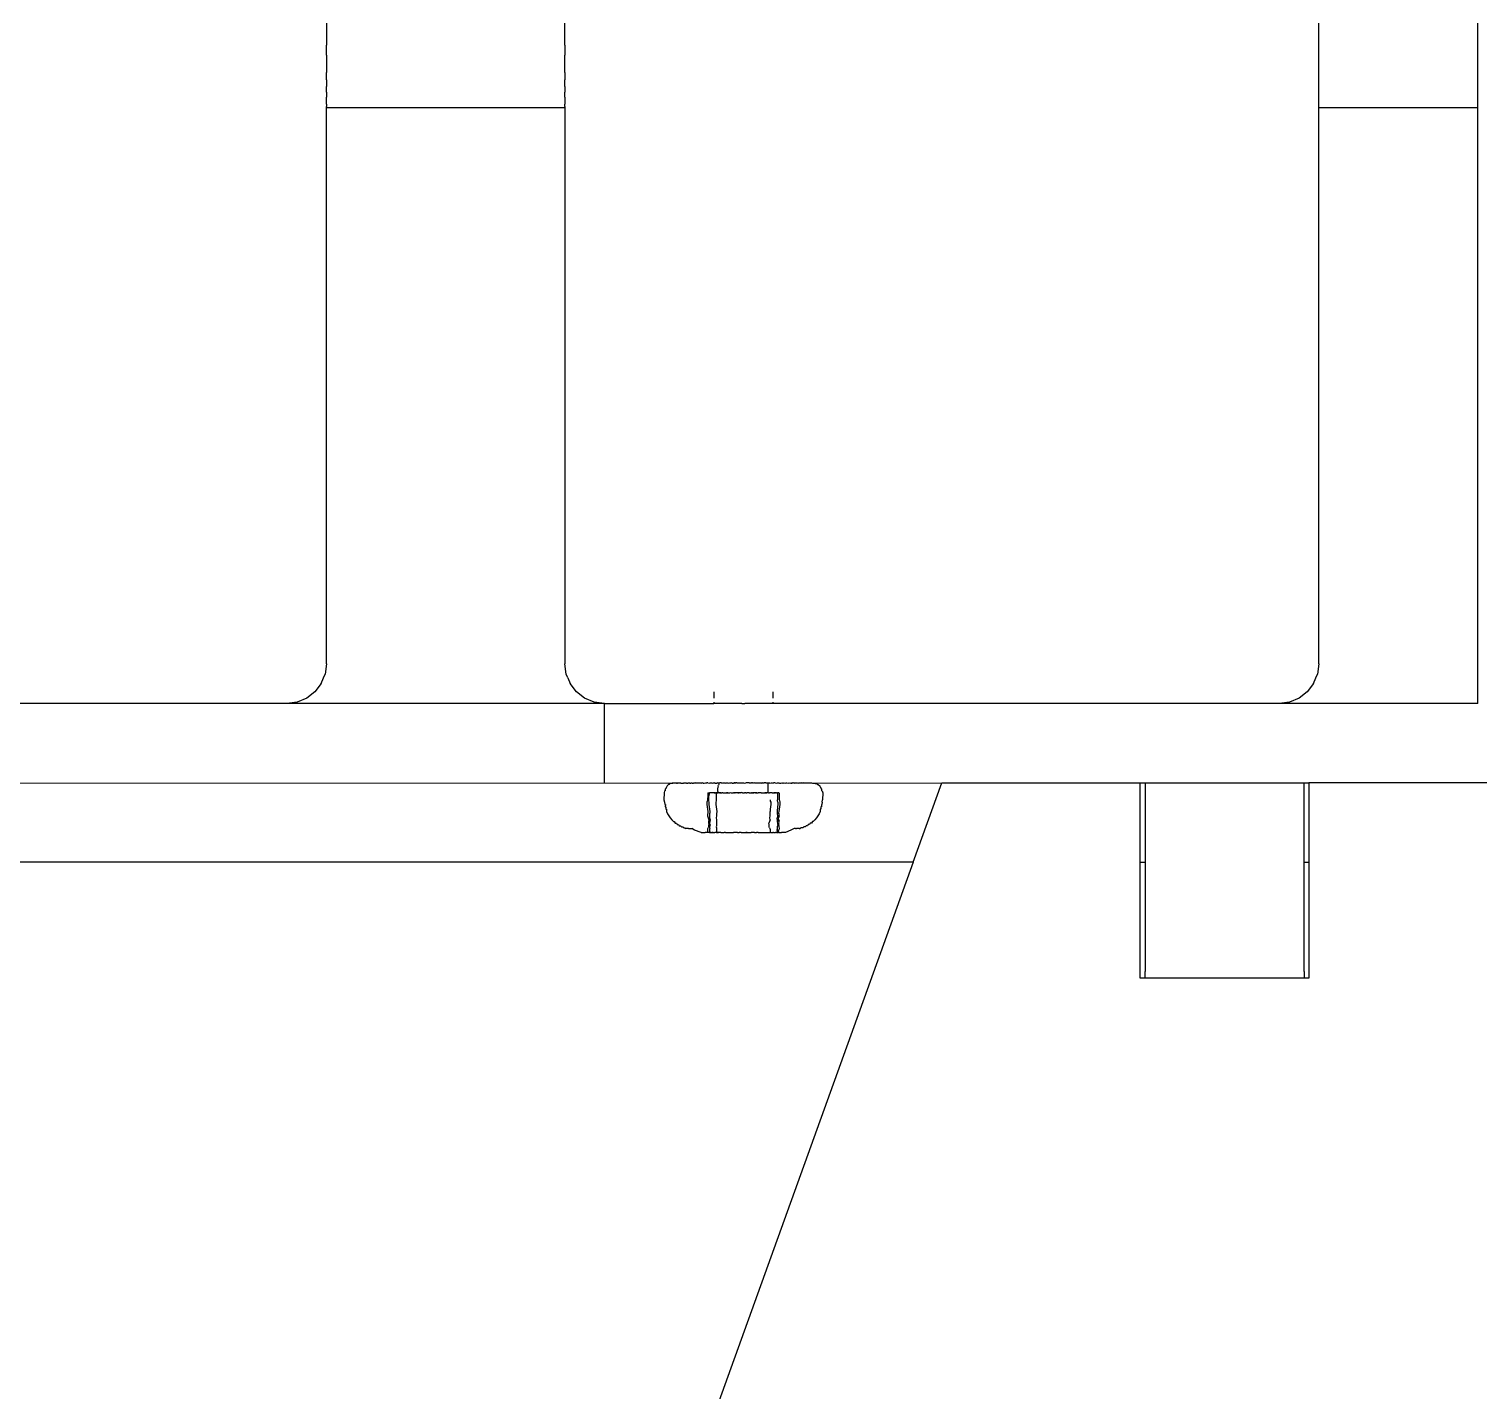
# Model space of a CAD drawing. Header units: millimetres. Extents: x 21 to 5427, y 20 to 4028.
# Drawn here: x 4303.1 to 4376.1, y 1593.7 to 1662.3 of the extents above; entities that cross this region are included whole.
import ezdxf

# ---------------------------------------------------------------- set-up
doc = ezdxf.new("R2010")
doc.units = ezdxf.units.MM

msp = doc.modelspace()

# ---------------------------------------------------------------- linework, layer by layer
for p, q in [((4318.079, 1662.573), (4318.079, 1662.002)), ((4330.079, 1662.002), (4330.079, 1662.573)), ((4368.079, 1662.002), (4368.079, 1662.573)), ((4376.08, 1662.002), (4376.08, 1662.573)), ((4318.079, 1662.002), (4318.079, 1661.469)), ((4330.079, 1661.469), (4330.079, 1662.002)), ((4368.079, 1661.469), (4368.079, 1662.002)), ((4376.08, 1661.469), (4376.08, 1662.002)), ((4318.079, 1660.973), (4318.079, 1661.469)), ((4318.079, 1660.973), (4318.079, 1660.517)), ((4330.079, 1661.469), (4330.079, 1660.973)), ((4330.079, 1660.517), (4330.079, 1660.973)), ((4368.079, 1660.973), (4368.079, 1661.469)), ((4368.079, 1660.517), (4368.079, 1660.973)), ((4376.08, 1660.973), (4376.08, 1661.469)), ((4376.08, 1660.517), (4376.08, 1660.973)), ((4318.079, 1660.517), (4318.079, 1660.101)), ((4330.079, 1660.101), (4330.079, 1660.517)), ((4368.079, 1660.101), (4368.079, 1660.517)), ((4376.08, 1660.101), (4376.08, 1660.517)), ((4318.079, 1659.727), (4318.079, 1660.101)), ((4318.079, 1659.727), (4318.079, 1659.394)), ((4330.079, 1660.101), (4330.079, 1659.727)), ((4330.079, 1659.394), (4330.079, 1659.727)), ((4368.079, 1659.727), (4368.079, 1660.101)), ((4368.079, 1659.394), (4368.079, 1659.727)), ((4376.08, 1659.727), (4376.08, 1660.101)), ((4376.08, 1659.394), (4376.08, 1659.727)), ((4318.079, 1659.104), (4318.079, 1659.394)), ((4318.079, 1659.104), (4318.079, 1658.858)), ((4318.079, 1658.655), (4318.079, 1658.858)), ((4330.079, 1659.394), (4330.079, 1659.104)), ((4330.079, 1658.858), (4330.079, 1659.104)), ((4330.079, 1658.858), (4330.079, 1658.655)), ((4368.079, 1659.104), (4368.079, 1659.394)), ((4368.079, 1658.858), (4368.079, 1659.104)), ((4368.079, 1658.655), (4368.079, 1658.858)), ((4376.08, 1659.104), (4376.08, 1659.394)), ((4376.08, 1658.858), (4376.08, 1659.104)), ((4376.08, 1658.655), (4376.08, 1658.858)), ((4318.079, 1658.498), (4318.079, 1658.655)), ((4318.079, 1658.498), (4318.079, 1658.385)), ((4318.079, 1658.317), (4318.079, 1658.385)), ((4330.079, 1658.317), (4318.079, 1658.317)), ((4318.079, 1630.294), (4318.079, 1658.317)), ((4330.079, 1658.655), (4330.079, 1658.498)), ((4330.079, 1658.385), (4330.079, 1658.498)), ((4330.079, 1658.385), (4330.079, 1658.317)), ((4330.079, 1658.317), (4330.079, 1630.294)), ((4368.079, 1658.498), (4368.079, 1658.655)), ((4368.079, 1658.385), (4368.079, 1658.498)), ((4368.079, 1658.317), (4368.079, 1658.385)), ((4376.08, 1658.317), (4368.079, 1658.317)), ((4368.079, 1630.294), (4368.079, 1658.317)), ((4376.08, 1658.498), (4376.08, 1658.655)), ((4376.08, 1658.385), (4376.08, 1658.498)), ((4376.08, 1658.317), (4376.08, 1658.385)), ((4376.08, 1628.294), (4376.08, 1658.317)), ((4318.079, 1630.294), (4318.011, 1629.776)), ((4330.147, 1629.776), (4330.079, 1630.294)), ((4368.079, 1630.294), (4368.011, 1629.776)), ((4317.811, 1629.294), (4317.927, 1629.587)), ((4317.927, 1629.587), (4318.011, 1629.776)), ((4330.232, 1629.587), (4330.147, 1629.776)), ((4330.232, 1629.587), (4330.347, 1629.294)), ((4367.811, 1629.294), (4367.927, 1629.587)), ((4367.927, 1629.587), (4368.011, 1629.776)), ((4317.493, 1628.88), (4317.079, 1628.562)), ((4317.811, 1629.294), (4317.493, 1628.88)), ((4330.665, 1628.88), (4330.347, 1629.294)), ((4331.079, 1628.562), (4330.665, 1628.88)), ((4337.589, 1628.88), (4337.589, 1628.562)), ((4340.57, 1628.88), (4340.57, 1628.562)), ((4367.493, 1628.88), (4367.079, 1628.562)), ((4367.811, 1629.294), (4367.493, 1628.88)), ((4316.079, 1628.294), (4290.57, 1628.294)), ((4316.597, 1628.362), (4316.079, 1628.294)), ((4332.079, 1628.294), (4316.079, 1628.294)), ((4317.079, 1628.562), (4316.597, 1628.362)), ((4331.562, 1628.362), (4331.079, 1628.562)), ((4332.079, 1628.294), (4331.562, 1628.362)), ((4332.079, 1624.294), (4332.079, 1628.294)), ((4332.079, 1628.294), (4337.589, 1628.294)), ((4337.589, 1628.362), (4337.589, 1628.294)), ((4337.622, 1628.294), (4337.589, 1628.294)), ((4337.677, 1628.294), (4337.622, 1628.294)), ((4337.755, 1628.294), (4337.677, 1628.294)), ((4337.854, 1628.294), (4337.755, 1628.294)), ((4337.972, 1628.294), (4337.854, 1628.294)), ((4337.999, 1628.294), (4337.972, 1628.294)), ((4338.108, 1628.294), (4337.999, 1628.294)), ((4338.139, 1628.294), (4338.108, 1628.294)), ((4338.259, 1628.294), (4338.139, 1628.294)), ((4338.292, 1628.294), (4338.259, 1628.294)), ((4338.423, 1628.294), (4338.292, 1628.294)), ((4338.459, 1628.294), (4338.423, 1628.294)), ((4338.597, 1628.294), (4338.459, 1628.294)), ((4338.635, 1628.294), (4338.597, 1628.294)), ((4338.779, 1628.294), (4338.635, 1628.294)), ((4338.818, 1628.294), (4338.779, 1628.294)), ((4338.965, 1628.294), (4338.818, 1628.294)), ((4339.005, 1628.294), (4338.965, 1628.294)), ((4339.005, 1628.294), (4339.154, 1628.294)), ((4339.193, 1628.294), (4339.154, 1628.294)), ((4339.341, 1628.294), (4339.193, 1628.294)), ((4339.38, 1628.294), (4339.341, 1628.294)), ((4339.524, 1628.294), (4339.38, 1628.294)), ((4339.562, 1628.294), (4339.524, 1628.294)), ((4339.7, 1628.294), (4339.562, 1628.294)), ((4339.736, 1628.294), (4339.7, 1628.294)), ((4339.866, 1628.294), (4339.736, 1628.294)), ((4339.9, 1628.294), (4339.866, 1628.294)), ((4340.02, 1628.294), (4339.9, 1628.294)), ((4340.051, 1628.294), (4340.02, 1628.294)), ((4340.159, 1628.294), (4340.051, 1628.294)), ((4340.186, 1628.294), (4340.159, 1628.294)), ((4340.304, 1628.294), (4340.186, 1628.294)), ((4340.403, 1628.294), (4340.304, 1628.294)), ((4340.481, 1628.294), (4340.403, 1628.294)), ((4340.537, 1628.294), (4340.481, 1628.294)), ((4340.57, 1628.294), (4340.537, 1628.294)), ((4340.57, 1628.362), (4340.57, 1628.294)), ((4366.079, 1628.294), (4340.57, 1628.294)), ((4366.597, 1628.362), (4366.079, 1628.294)), ((4376.08, 1628.294), (4366.079, 1628.294)), ((4367.079, 1628.562), (4366.597, 1628.362)), ((4292.67, 1624.284), (4332.079, 1624.294)), ((4332.079, 1624.294), (4335.488, 1624.284)), ((4335.083, 1623.794), (4335.08, 1623.442)), ((4335.112, 1623.892), (4335.083, 1623.794)), ((4335.112, 1623.892), (4335.138, 1623.892)), ((4335.141, 1623.985), (4335.138, 1623.892)), ((4335.141, 1623.985), (4335.166, 1623.985)), ((4335.187, 1624.072), (4335.166, 1623.985)), ((4335.187, 1624.072), (4335.212, 1624.072)), ((4335.233, 1624.148), (4335.212, 1624.072)), ((4335.308, 1624.21), (4335.233, 1624.148)), ((4335.348, 1624.21), (4335.308, 1624.21)), ((4335.394, 1624.256), (4335.348, 1624.21)), ((4335.467, 1624.256), (4335.394, 1624.256)), ((4335.488, 1624.284), (4335.467, 1624.256)), ((4335.558, 1624.284), (4335.488, 1624.284)), ((4335.488, 1624.284), (4335.526, 1624.284)), ((4335.558, 1624.284), (4335.526, 1624.284)), ((4335.599, 1624.284), (4335.558, 1624.284)), ((4335.648, 1624.284), (4335.599, 1624.284)), ((4335.705, 1624.284), (4335.648, 1624.284)), ((4335.77, 1624.284), (4335.705, 1624.284)), ((4335.705, 1624.284), (4335.742, 1624.284)), ((4335.742, 1624.284), (4335.77, 1624.284)), ((4335.843, 1624.284), (4335.77, 1624.284)), ((4335.889, 1624.284), (4335.843, 1624.284)), ((4335.924, 1624.284), (4335.889, 1624.284)), ((4335.924, 1624.284), (4335.975, 1624.284)), ((4335.975, 1624.284), (4336.013, 1624.284)), ((4336.013, 1624.284), (4336.068, 1624.284)), ((4336.109, 1624.284), (4336.068, 1624.284)), ((4336.168, 1624.284), (4336.109, 1624.284)), ((4336.212, 1624.284), (4336.168, 1624.284)), ((4336.212, 1624.284), (4336.275, 1624.284)), ((4336.322, 1624.284), (4336.275, 1624.284)), ((4336.389, 1624.284), (4336.322, 1624.284)), ((4336.389, 1624.284), (4336.439, 1624.284)), ((4336.509, 1624.284), (4336.439, 1624.284)), ((4336.509, 1624.284), (4336.562, 1624.284)), ((4336.636, 1624.284), (4336.562, 1624.284)), ((4336.664, 1624.294), (4336.636, 1624.284)), ((4336.691, 1624.284), (4336.636, 1624.284)), ((4336.664, 1624.294), (4336.691, 1624.284)), ((4336.768, 1624.284), (4336.691, 1624.284)), ((4336.826, 1624.284), (4336.768, 1624.284)), ((4336.906, 1624.284), (4336.826, 1624.284)), ((4336.966, 1624.284), (4336.906, 1624.284)), ((4336.966, 1624.284), (4337, 1624.294)), ((4337.05, 1624.284), (4337, 1624.294)), ((4337.05, 1624.284), (4337.112, 1624.284)), ((4337.112, 1624.284), (4337.165, 1624.294)), ((4337.165, 1624.294), (4337.198, 1624.284)), ((4337.243, 1624.294), (4337.198, 1624.284)), ((4337.289, 1624.294), (4337.243, 1624.294)), ((4337.289, 1624.294), (4337.351, 1624.284)), ((4337.292, 1623.794), (4337.328, 1623.794)), ((4337.292, 1623.794), (4337.292, 1623.673)), ((4337.328, 1623.794), (4337.381, 1623.794)), ((4337.381, 1623.794), (4337.328, 1623.604)), ((4337.351, 1624.284), (4337.404, 1624.294)), ((4337.453, 1623.794), (4337.381, 1623.794)), ((4337.412, 1623.794), (4337.381, 1623.794)), ((4337.404, 1624.294), (4337.475, 1624.294)), ((4337.486, 1623.794), (4337.412, 1623.794)), ((4337.486, 1623.794), (4337.453, 1623.794)), ((4337.475, 1624.294), (4337.508, 1624.284)), ((4337.536, 1623.794), (4337.486, 1623.794)), ((4337.508, 1624.284), (4337.566, 1624.294)), ((4337.602, 1623.794), (4337.536, 1623.794)), ((4337.574, 1623.794), (4337.536, 1623.794)), ((4337.566, 1624.294), (4337.596, 1624.291)), ((4337.629, 1623.794), (4337.574, 1623.794)), ((4337.596, 1624.291), (4337.631, 1624.294)), ((4337.596, 1624.291), (4337.668, 1624.284)), ((4337.672, 1623.794), (4337.602, 1623.794)), ((4337.602, 1623.794), (4337.629, 1623.794)), ((4337.629, 1623.794), (4337.672, 1623.794)), ((4337.668, 1624.284), (4337.631, 1624.294)), ((4337.668, 1624.284), (4337.737, 1624.284)), ((4337.672, 1623.794), (4337.715, 1623.794)), ((4337.766, 1623.794), (4337.715, 1623.794)), ((4337.715, 1623.794), (4337.716, 1623.62)), ((4337.737, 1624.284), (4337.766, 1624.294)), ((4337.737, 1624.284), (4337.805, 1624.288)), ((4337.832, 1624.284), (4337.766, 1624.294)), ((4337.766, 1623.794), (4337.81, 1623.794)), ((4337.783, 1623.985), (4337.774, 1623.892)), ((4337.774, 1623.892), (4337.79, 1623.848)), ((4337.798, 1624.072), (4337.783, 1623.985)), ((4337.79, 1623.848), (4337.81, 1623.794)), ((4337.819, 1624.148), (4337.798, 1624.072)), ((4337.805, 1624.288), (4337.832, 1624.284)), ((4337.873, 1623.794), (4337.81, 1623.794)), ((4337.819, 1624.148), (4337.833, 1624.184)), ((4337.903, 1624.294), (4337.832, 1624.284)), ((4337.832, 1624.284), (4337.864, 1624.294)), ((4337.832, 1624.284), (4337.843, 1624.21)), ((4337.843, 1624.21), (4337.833, 1624.184)), ((4337.873, 1623.794), (4337.836, 1623.794)), ((4337.864, 1624.294), (4337.903, 1624.294)), ((4337.949, 1623.794), (4337.873, 1623.794)), ((4337.873, 1623.794), (4337.905, 1623.794)), ((4337.959, 1624.294), (4337.903, 1624.294)), ((4337.905, 1623.794), (4337.949, 1623.794)), ((4337.949, 1623.794), (4337.989, 1623.794)), ((4337.999, 1624.284), (4337.959, 1624.294)), ((4338.045, 1623.794), (4337.989, 1623.794)), ((4337.999, 1624.284), (4338.042, 1624.294)), ((4338.042, 1624.294), (4338.094, 1624.294)), ((4338.045, 1623.794), (4338.09, 1623.794)), ((4338.09, 1623.794), (4338.139, 1623.794)), ((4338.094, 1624.294), (4338.169, 1624.284)), ((4338.094, 1624.294), (4338.122, 1624.294)), ((4338.122, 1624.294), (4338.169, 1624.284)), ((4338.139, 1623.794), (4338.187, 1623.794)), ((4338.169, 1624.284), (4338.194, 1624.294)), ((4338.169, 1624.284), (4338.235, 1624.294)), ((4338.187, 1623.794), (4338.232, 1623.794)), ((4338.187, 1623.794), (4338.259, 1623.794)), ((4338.194, 1624.294), (4338.235, 1624.294)), ((4338.302, 1623.794), (4338.232, 1623.794)), ((4338.235, 1624.294), (4338.299, 1624.294)), ((4338.259, 1623.794), (4338.33, 1623.794)), ((4338.299, 1624.294), (4338.341, 1624.284)), ((4338.302, 1623.794), (4338.33, 1623.794)), ((4338.33, 1623.794), (4338.396, 1623.794)), ((4338.341, 1624.284), (4338.396, 1624.294)), ((4338.396, 1624.294), (4338.431, 1624.291)), ((4338.396, 1623.794), (4338.427, 1623.816)), ((4338.427, 1623.816), (4338.474, 1623.794)), ((4338.431, 1624.291), (4338.469, 1624.294)), ((4338.515, 1624.284), (4338.469, 1624.294)), ((4338.474, 1623.794), (4338.544, 1623.794)), ((4338.515, 1624.284), (4338.588, 1624.284)), ((4338.544, 1623.794), (4338.585, 1623.794)), ((4338.634, 1623.794), (4338.585, 1623.794)), ((4338.614, 1624.294), (4338.588, 1624.284)), ((4338.641, 1624.291), (4338.588, 1624.284)), ((4338.614, 1624.294), (4338.641, 1624.291)), ((4338.634, 1623.794), (4338.665, 1623.794)), ((4338.703, 1623.794), (4338.634, 1623.794)), ((4338.641, 1624.291), (4338.703, 1624.294)), ((4338.667, 1624.294), (4338.641, 1624.291)), ((4338.667, 1624.294), (4338.703, 1624.294)), ((4338.759, 1624.294), (4338.703, 1624.294)), ((4338.764, 1623.794), (4338.703, 1623.794)), ((4338.759, 1624.294), (4338.869, 1624.294)), ((4338.81, 1623.794), (4338.764, 1623.794)), ((4338.838, 1623.794), (4338.81, 1623.794)), ((4338.81, 1623.794), (4338.869, 1623.794)), ((4338.91, 1623.794), (4338.838, 1623.794)), ((4338.869, 1624.294), (4338.96, 1624.294)), ((4338.91, 1623.794), (4338.869, 1623.794)), ((4338.956, 1623.794), (4338.91, 1623.794)), ((4338.956, 1623.794), (4338.994, 1623.816)), ((4338.96, 1624.294), (4339.039, 1624.294)), ((4339.039, 1623.794), (4338.994, 1623.816)), ((4339.039, 1624.294), (4339.085, 1624.294)), ((4339.039, 1623.794), (4339.102, 1623.794)), ((4339.085, 1624.294), (4339.116, 1624.284)), ((4339.102, 1623.794), (4339.142, 1623.794)), ((4339.116, 1624.284), (4339.209, 1624.294)), ((4339.209, 1623.794), (4339.142, 1623.794)), ((4339.288, 1624.294), (4339.209, 1624.294)), ((4339.209, 1623.794), (4339.248, 1623.794)), ((4339.322, 1623.794), (4339.248, 1623.794)), ((4339.289, 1623.794), (4339.248, 1623.794)), ((4339.377, 1624.294), (4339.288, 1624.294)), ((4339.348, 1623.794), (4339.289, 1623.794)), ((4339.377, 1623.794), (4339.322, 1623.794)), ((4339.348, 1623.794), (4339.322, 1623.794)), ((4339.377, 1623.794), (4339.348, 1623.794)), ((4339.377, 1624.294), (4339.455, 1624.294)), ((4339.377, 1623.794), (4339.41, 1623.794)), ((4339.41, 1623.794), (4339.468, 1623.794)), ((4339.455, 1624.294), (4339.491, 1624.294)), ((4339.468, 1623.794), (4339.54, 1623.794)), ((4339.468, 1623.794), (4339.494, 1623.794)), ((4339.54, 1624.294), (4339.491, 1624.294)), ((4339.54, 1623.794), (4339.494, 1623.794)), ((4339.54, 1624.294), (4339.57, 1624.284)), ((4339.54, 1623.794), (4339.608, 1623.794)), ((4339.636, 1624.294), (4339.57, 1624.284)), ((4339.608, 1623.794), (4339.57, 1623.794)), ((4339.639, 1623.794), (4339.608, 1623.794)), ((4339.636, 1624.294), (4339.694, 1624.294)), ((4339.694, 1623.794), (4339.639, 1623.794)), ((4339.694, 1624.294), (4339.763, 1624.294)), ((4339.763, 1623.794), (4339.694, 1623.794)), ((4339.694, 1623.794), (4339.734, 1623.794)), ((4339.763, 1623.794), (4339.734, 1623.794)), ((4339.763, 1624.294), (4339.836, 1624.294)), ((4339.763, 1623.794), (4339.829, 1623.794)), ((4339.899, 1623.794), (4339.829, 1623.794)), ((4339.836, 1624.294), (4339.899, 1624.294)), ((4339.899, 1624.294), (4339.965, 1624.294)), ((4339.972, 1623.794), (4339.899, 1623.794)), ((4339.965, 1624.294), (4339.989, 1624.284)), ((4339.972, 1623.794), (4340.02, 1623.794)), ((4339.989, 1624.284), (4340.045, 1624.294)), ((4340.02, 1624.294), (4339.989, 1624.284)), ((4340.02, 1624.294), (4340.077, 1624.294)), ((4340.02, 1623.794), (4340.077, 1623.794)), ((4340.045, 1624.294), (4340.077, 1624.294)), ((4340.077, 1624.294), (4340.123, 1624.294)), ((4340.077, 1623.794), (4340.123, 1623.794)), ((4340.17, 1624.294), (4340.123, 1624.294)), ((4340.123, 1623.794), (4340.17, 1623.794)), ((4340.207, 1624.294), (4340.17, 1624.294)), ((4340.243, 1623.794), (4340.17, 1623.794)), ((4340.17, 1623.794), (4340.207, 1623.794)), ((4340.207, 1624.294), (4340.27, 1624.294)), ((4340.207, 1623.794), (4340.27, 1623.794)), ((4340.27, 1623.794), (4340.243, 1623.794)), ((4340.27, 1624.294), (4340.343, 1624.294)), ((4340.27, 1624.294), (4340.311, 1624.294)), ((4340.311, 1623.794), (4340.27, 1623.794)), ((4340.311, 1624.294), (4340.343, 1624.294)), ((4340.311, 1624.294), (4340.315, 1624.21)), ((4340.315, 1624.21), (4340.311, 1624.148)), ((4340.311, 1624.148), (4340.311, 1624.072)), ((4340.311, 1624.072), (4340.311, 1623.985)), ((4340.311, 1623.985), (4340.311, 1623.892)), ((4340.311, 1623.892), (4340.311, 1623.794)), ((4340.349, 1623.794), (4340.311, 1623.794)), ((4340.343, 1624.294), (4340.393, 1624.294)), ((4340.349, 1623.794), (4340.393, 1623.794)), ((4340.422, 1624.284), (4340.393, 1624.294)), ((4340.487, 1623.794), (4340.393, 1623.794)), ((4340.422, 1624.284), (4340.478, 1624.294)), ((4340.478, 1624.294), (4340.527, 1624.294)), ((4340.53, 1623.794), (4340.487, 1623.794)), ((4340.527, 1624.294), (4340.584, 1624.284)), ((4340.53, 1623.794), (4340.557, 1623.794)), ((4340.53, 1623.794), (4340.585, 1623.794)), ((4340.557, 1623.794), (4340.622, 1623.794)), ((4340.611, 1624.294), (4340.584, 1624.284)), ((4340.585, 1623.794), (4340.622, 1623.794)), ((4340.66, 1624.294), (4340.611, 1624.294)), ((4340.692, 1623.794), (4340.622, 1623.794)), ((4340.622, 1623.794), (4340.665, 1623.794)), ((4340.688, 1624.294), (4340.66, 1624.294)), ((4340.665, 1623.794), (4340.692, 1623.794)), ((4340.688, 1624.294), (4340.742, 1624.284)), ((4340.756, 1623.794), (4340.692, 1623.794)), ((4340.742, 1624.284), (4340.804, 1624.294)), ((4340.756, 1623.794), (4340.798, 1623.794)), ((4340.86, 1623.794), (4340.798, 1623.794)), ((4340.798, 1623.794), (4340.798, 1623.686)), ((4340.804, 1624.294), (4340.831, 1624.291)), ((4340.831, 1624.291), (4340.869, 1624.294)), ((4340.831, 1624.291), (4340.897, 1624.284)), ((4340.869, 1624.294), (4340.897, 1624.284)), ((4340.888, 1623.794), (4340.892, 1623.442)), ((4340.897, 1624.284), (4340.961, 1624.284)), ((4340.961, 1624.284), (4340.994, 1624.294)), ((4340.994, 1624.294), (4341.047, 1624.284)), ((4341.109, 1624.284), (4341.047, 1624.284)), ((4341.109, 1624.284), (4341.158, 1624.294)), ((4341.158, 1624.294), (4341.192, 1624.284)), ((4341.192, 1624.284), (4341.232, 1624.294)), ((4341.232, 1624.294), (4341.274, 1624.294)), ((4341.274, 1624.294), (4341.333, 1624.284)), ((4341.333, 1624.284), (4341.387, 1624.294)), ((4341.387, 1624.294), (4341.468, 1624.284)), ((4341.468, 1624.284), (4341.495, 1624.294)), ((4341.468, 1624.284), (4341.523, 1624.284)), ((4341.495, 1624.294), (4341.523, 1624.284)), ((4341.561, 1624.294), (4341.523, 1624.284)), ((4341.561, 1624.294), (4341.599, 1624.294)), ((4341.649, 1624.284), (4341.599, 1624.294)), ((4341.649, 1624.284), (4341.698, 1624.294)), ((4341.698, 1624.294), (4341.759, 1624.294)), ((4341.759, 1624.294), (4341.793, 1624.294)), ((4341.793, 1624.294), (4341.836, 1624.284)), ((4341.836, 1624.284), (4341.883, 1624.294)), ((4341.883, 1624.294), (4341.969, 1624.294)), ((4341.969, 1624.294), (4342.02, 1624.294)), ((4342.02, 1624.294), (4342.049, 1624.294)), ((4342.091, 1624.284), (4342.02, 1624.294)), ((4342.049, 1624.294), (4342.124, 1624.294)), ((4342.124, 1624.294), (4342.091, 1624.284)), ((4342.124, 1624.294), (4342.193, 1624.294)), ((4342.193, 1624.294), (4342.258, 1624.294)), ((4342.258, 1624.294), (4342.316, 1624.294)), ((4342.316, 1624.294), (4342.369, 1624.294)), ((4342.369, 1624.294), (4342.416, 1624.294)), ((4342.416, 1624.294), (4342.458, 1624.294)), ((4342.458, 1624.294), (4342.493, 1624.294)), ((4342.493, 1624.294), (4342.522, 1624.294)), ((4342.493, 1624.294), (4342.56, 1624.284)), ((4342.56, 1624.284), (4342.6, 1624.284)), ((4342.6, 1624.284), (4342.632, 1624.284)), ((4342.6, 1624.284), (4342.67, 1624.284)), ((4342.632, 1624.284), (4342.67, 1624.284)), ((4342.67, 1624.284), (4349.079, 1624.294)), ((4342.67, 1624.284), (4342.692, 1624.256)), ((4342.692, 1624.256), (4342.764, 1624.256)), ((4342.764, 1624.256), (4342.81, 1624.21)), ((4342.81, 1624.21), (4342.85, 1624.21)), ((4342.85, 1624.21), (4342.926, 1624.148)), ((4342.926, 1624.148), (4342.946, 1624.072)), ((4342.972, 1624.072), (4342.946, 1624.072)), ((4342.972, 1624.072), (4342.992, 1623.985)), ((4343.018, 1623.985), (4342.992, 1623.985)), ((4343.018, 1623.985), (4343.02, 1623.892)), ((4343.046, 1623.892), (4343.02, 1623.892)), ((4343.046, 1623.892), (4343.079, 1623.794)), ((4343.079, 1623.794), (4343.067, 1623.442)), ((4347.638, 1620.294), (4349.079, 1624.294)), ((4349.079, 1624.294), (4359.079, 1624.294)), ((4359.079, 1620.294), (4359.079, 1624.294)), ((4359.079, 1624.294), (4359.329, 1624.294)), ((4359.329, 1624.294), (4367.329, 1624.294)), ((4359.329, 1624.294), (4359.329, 1620.294)), ((4367.329, 1620.294), (4367.329, 1624.294)), ((4367.329, 1624.294), (4367.579, 1624.294)), ((4367.579, 1624.294), (4367.579, 1620.294)), ((4380.079, 1624.294), (4367.579, 1624.294)), ((4335.08, 1623.442), (4335.108, 1623.319)), ((4335.108, 1623.319), (4335.123, 1623.198)), ((4335.123, 1623.198), (4335.149, 1623.198)), ((4335.149, 1623.198), (4335.147, 1623.078)), ((4335.147, 1623.078), (4335.173, 1623.078)), ((4335.173, 1623.078), (4335.182, 1622.961)), ((4337.251, 1623.374), (4337.233, 1623.319)), ((4337.233, 1623.319), (4337.239, 1623.198)), ((4337.239, 1623.198), (4337.251, 1623.078)), ((4337.273, 1623.442), (4337.251, 1623.374)), ((4337.251, 1623.078), (4337.267, 1622.961)), ((4337.292, 1623.673), (4337.273, 1623.442)), ((4337.328, 1623.604), (4337.328, 1623.442)), ((4337.328, 1623.442), (4337.328, 1623.384)), ((4337.328, 1623.384), (4337.334, 1623.319)), ((4337.334, 1623.319), (4337.34, 1623.198)), ((4337.34, 1623.198), (4337.351, 1623.078)), ((4337.351, 1623.078), (4337.366, 1622.961)), ((4337.718, 1623.384), (4337.695, 1623.319)), ((4337.695, 1623.319), (4337.7, 1623.198)), ((4337.7, 1623.198), (4337.708, 1623.078)), ((4337.708, 1623.078), (4337.72, 1622.961)), ((4337.716, 1623.62), (4337.717, 1623.442)), ((4337.717, 1623.442), (4337.718, 1623.384)), ((4340.427, 1623.442), (4340.433, 1623.372)), ((4340.433, 1623.372), (4340.464, 1623.319)), ((4340.45, 1623.078), (4340.438, 1622.961)), ((4340.459, 1623.198), (4340.45, 1623.078)), ((4340.464, 1623.319), (4340.459, 1623.198)), ((4340.807, 1623.078), (4340.792, 1622.961)), ((4340.798, 1623.686), (4340.798, 1623.442)), ((4340.805, 1623.41), (4340.798, 1623.442)), ((4340.825, 1623.319), (4340.805, 1623.41)), ((4340.818, 1623.198), (4340.807, 1623.078)), ((4340.825, 1623.319), (4340.818, 1623.198)), ((4340.892, 1623.442), (4340.901, 1623.409)), ((4340.908, 1623.078), (4340.892, 1622.961)), ((4340.901, 1623.409), (4340.926, 1623.319)), ((4340.919, 1623.198), (4340.908, 1623.078)), ((4340.926, 1623.319), (4340.919, 1623.198)), ((4342.985, 1623.078), (4342.977, 1622.961)), ((4343.011, 1623.078), (4342.985, 1623.078)), ((4343.036, 1623.198), (4343.01, 1623.198)), ((4343.01, 1623.198), (4343.011, 1623.078)), ((4343.051, 1623.319), (4343.036, 1623.198)), ((4343.051, 1623.319), (4343.067, 1623.442)), ((4335.182, 1622.961), (4335.207, 1622.961)), ((4335.207, 1622.961), (4335.209, 1622.846)), ((4335.209, 1622.846), (4335.262, 1622.736)), ((4335.262, 1622.736), (4335.324, 1622.63)), ((4335.324, 1622.63), (4335.395, 1622.53)), ((4335.395, 1622.53), (4335.473, 1622.436)), ((4335.473, 1622.436), (4335.558, 1622.349)), ((4335.558, 1622.349), (4335.596, 1622.349)), ((4335.596, 1622.349), (4335.651, 1622.269)), ((4335.651, 1622.269), (4335.687, 1622.269)), ((4335.687, 1622.269), (4335.718, 1622.269)), ((4335.718, 1622.269), (4335.749, 1622.196)), ((4337.267, 1622.961), (4337.287, 1622.846)), ((4337.287, 1622.846), (4337.272, 1622.63)), ((4337.272, 1622.63), (4337.306, 1622.53)), ((4337.306, 1622.53), (4337.343, 1622.436)), ((4337.319, 1622.262), (4337.344, 1622.269)), ((4337.319, 1622.262), (4337.335, 1622.196)), ((4337.343, 1622.436), (4337.328, 1622.349)), ((4337.328, 1622.349), (4337.328, 1622.297)), ((4337.328, 1622.297), (4337.344, 1622.269)), ((4337.366, 1622.961), (4337.386, 1622.846)), ((4337.381, 1622.63), (4337.373, 1622.53)), ((4337.373, 1622.53), (4337.409, 1622.436)), ((4337.399, 1622.781), (4337.381, 1622.736)), ((4337.381, 1622.736), (4337.381, 1622.63)), ((4337.385, 1622.349), (4337.381, 1622.269)), ((4337.381, 1622.269), (4337.394, 1622.196)), ((4337.409, 1622.436), (4337.385, 1622.349)), ((4337.386, 1622.846), (4337.399, 1622.781)), ((4337.723, 1622.63), (4337.702, 1622.53)), ((4337.702, 1622.53), (4337.731, 1622.436)), ((4337.72, 1622.961), (4337.736, 1622.846)), ((4337.736, 1622.846), (4337.722, 1622.736)), ((4337.722, 1622.736), (4337.723, 1622.63)), ((4337.731, 1622.436), (4337.725, 1622.349)), ((4337.725, 1622.349), (4337.732, 1622.269)), ((4337.732, 1622.269), (4337.726, 1622.196)), ((4340.395, 1622.349), (4340.361, 1622.269)), ((4340.388, 1622.196), (4340.361, 1622.269)), ((4340.427, 1622.436), (4340.395, 1622.349)), ((4340.413, 1622.53), (4340.436, 1622.63)), ((4340.427, 1622.436), (4340.413, 1622.53)), ((4340.438, 1622.961), (4340.423, 1622.846)), ((4340.437, 1622.736), (4340.423, 1622.846)), ((4340.436, 1622.63), (4340.437, 1622.736)), ((4340.786, 1622.53), (4340.775, 1622.504)), ((4340.815, 1622.436), (4340.775, 1622.504)), ((4340.818, 1622.63), (4340.786, 1622.53)), ((4340.815, 1622.436), (4340.79, 1622.382)), ((4340.808, 1622.349), (4340.79, 1622.382)), ((4340.804, 1622.846), (4340.792, 1622.961)), ((4340.805, 1622.736), (4340.804, 1622.846)), ((4340.818, 1622.63), (4340.805, 1622.736)), ((4340.814, 1622.269), (4340.808, 1622.349)), ((4340.824, 1622.196), (4340.814, 1622.269)), ((4340.887, 1622.63), (4340.853, 1622.53)), ((4340.875, 1622.436), (4340.853, 1622.53)), ((4340.875, 1622.269), (4340.857, 1622.242)), ((4340.877, 1622.223), (4340.857, 1622.242)), ((4340.871, 1622.846), (4340.858, 1622.786)), ((4340.885, 1622.736), (4340.858, 1622.786)), ((4340.876, 1622.378), (4340.861, 1622.349)), ((4340.89, 1622.292), (4340.861, 1622.349)), ((4340.892, 1622.961), (4340.871, 1622.846)), ((4340.876, 1622.378), (4340.875, 1622.436)), ((4340.875, 1622.269), (4340.89, 1622.292)), ((4340.887, 1622.63), (4340.885, 1622.736)), ((4342.441, 1622.269), (4342.409, 1622.196)), ((4342.471, 1622.269), (4342.441, 1622.269)), ((4342.508, 1622.269), (4342.471, 1622.269)), ((4342.563, 1622.349), (4342.508, 1622.269)), ((4342.6, 1622.349), (4342.563, 1622.349)), ((4342.686, 1622.436), (4342.6, 1622.349)), ((4342.764, 1622.53), (4342.686, 1622.436)), ((4342.834, 1622.63), (4342.764, 1622.53)), ((4342.896, 1622.736), (4342.834, 1622.63)), ((4342.949, 1622.846), (4342.896, 1622.736)), ((4342.951, 1622.961), (4342.949, 1622.846)), ((4342.977, 1622.961), (4342.951, 1622.961)), ((4335.749, 1622.196), (4335.785, 1622.196)), ((4335.785, 1622.196), (4335.814, 1622.196)), ((4335.814, 1622.196), (4335.854, 1622.132)), ((4335.854, 1622.132), (4335.888, 1622.132)), ((4335.888, 1622.132), (4335.917, 1622.132)), ((4335.917, 1622.132), (4335.963, 1622.077)), ((4335.963, 1622.077), (4336.024, 1622.077)), ((4336.024, 1622.077), (4336.076, 1622.031)), ((4336.076, 1622.031), (4336.135, 1622.031)), ((4336.135, 1622.031), (4336.152, 1622.011)), ((4336.152, 1622.011), (4336.19, 1621.994)), ((4336.248, 1621.994), (4336.19, 1621.994)), ((4336.32, 1621.994), (4336.248, 1621.994)), ((4336.32, 1621.994), (4336.367, 1621.994)), ((4336.367, 1621.994), (4336.42, 1621.994)), ((4336.42, 1621.994), (4336.48, 1621.994)), ((4336.62, 1621.914), (4336.48, 1621.994)), ((4336.953, 1621.794), (4336.62, 1621.914)), ((4336.953, 1621.794), (4337.163, 1621.794)), ((4337.292, 1621.794), (4337.163, 1621.794)), ((4337.288, 1621.994), (4337.312, 1622.031)), ((4337.292, 1621.952), (4337.288, 1621.994)), ((4337.292, 1621.904), (4337.292, 1621.952)), ((4337.292, 1621.838), (4337.292, 1621.904)), ((4337.292, 1621.794), (4337.292, 1621.838)), ((4337.328, 1621.794), (4337.292, 1621.794)), ((4337.318, 1622.077), (4337.312, 1622.031)), ((4337.328, 1622.118), (4337.318, 1622.077)), ((4337.335, 1622.196), (4337.328, 1622.152)), ((4337.328, 1622.152), (4337.328, 1622.118)), ((4337.381, 1621.794), (4337.328, 1621.794)), ((4337.389, 1622.132), (4337.381, 1622.071)), ((4337.381, 1622.071), (4337.382, 1622.031)), ((4337.403, 1621.994), (4337.381, 1621.952)), ((4337.381, 1621.952), (4337.381, 1621.9)), ((4337.381, 1621.9), (4337.381, 1621.867)), ((4337.381, 1621.867), (4337.381, 1621.794)), ((4337.449, 1621.794), (4337.381, 1621.794)), ((4337.381, 1621.794), (4337.412, 1621.794)), ((4337.382, 1622.031), (4337.403, 1621.994)), ((4337.412, 1622.175), (4337.389, 1622.132)), ((4337.394, 1622.196), (4337.412, 1622.175)), ((4337.412, 1621.794), (4337.486, 1621.794)), ((4337.412, 1621.794), (4337.449, 1621.794)), ((4337.449, 1621.794), (4337.52, 1621.794)), ((4337.449, 1621.794), (4337.486, 1621.794)), ((4337.561, 1621.794), (4337.486, 1621.794)), ((4337.52, 1621.794), (4337.561, 1621.794)), ((4337.561, 1621.794), (4337.598, 1621.794)), ((4337.598, 1621.794), (4337.645, 1621.794)), ((4337.678, 1621.794), (4337.645, 1621.794)), ((4337.729, 1621.794), (4337.678, 1621.794)), ((4337.728, 1622.132), (4337.715, 1622.077)), ((4337.715, 1622.077), (4337.727, 1622.031)), ((4337.726, 1622.196), (4337.728, 1622.132)), ((4337.727, 1622.031), (4337.727, 1621.994)), ((4337.727, 1621.994), (4337.728, 1621.959)), ((4337.728, 1621.959), (4337.728, 1621.888)), ((4337.728, 1621.888), (4337.728, 1621.853)), ((4337.728, 1621.853), (4337.729, 1621.794)), ((4337.729, 1621.794), (4337.757, 1621.794)), ((4337.783, 1621.794), (4337.729, 1621.794)), ((4337.757, 1621.794), (4337.832, 1621.794)), ((4337.832, 1621.794), (4337.783, 1621.794)), ((4337.873, 1621.794), (4337.832, 1621.794)), ((4337.947, 1621.794), (4337.873, 1621.794)), ((4337.911, 1621.794), (4337.873, 1621.794)), ((4337.947, 1621.794), (4337.911, 1621.794)), ((4337.947, 1621.794), (4338.065, 1621.794)), ((4338.065, 1621.794), (4338.107, 1621.794)), ((4338.181, 1621.794), (4338.107, 1621.794)), ((4338.181, 1621.794), (4338.313, 1621.794)), ((4338.313, 1621.794), (4338.389, 1621.794)), ((4338.389, 1621.794), (4338.416, 1621.794)), ((4338.416, 1621.794), (4338.473, 1621.794)), ((4338.473, 1621.794), (4338.528, 1621.794)), ((4338.528, 1621.794), (4338.585, 1621.794)), ((4338.634, 1621.794), (4338.585, 1621.794)), ((4338.67, 1621.794), (4338.634, 1621.794)), ((4338.72, 1621.794), (4338.67, 1621.794)), ((4338.782, 1621.794), (4338.72, 1621.794)), ((4338.748, 1621.794), (4338.72, 1621.794)), ((4338.782, 1621.794), (4338.748, 1621.794)), ((4338.782, 1621.794), (4338.862, 1621.794)), ((4338.895, 1621.794), (4338.862, 1621.794)), ((4338.972, 1621.794), (4338.895, 1621.794)), ((4338.972, 1621.794), (4339.037, 1621.794)), ((4339.037, 1621.794), (4339.124, 1621.794)), ((4339.124, 1621.794), (4339.198, 1621.794)), ((4339.198, 1621.794), (4339.271, 1621.794)), ((4339.234, 1621.794), (4339.198, 1621.794)), ((4339.271, 1621.794), (4339.234, 1621.794)), ((4339.271, 1621.794), (4339.324, 1621.794)), ((4339.324, 1621.794), (4339.359, 1621.794)), ((4339.359, 1621.794), (4339.422, 1621.794)), ((4339.422, 1621.794), (4339.468, 1621.794)), ((4339.515, 1621.794), (4339.468, 1621.794)), ((4339.545, 1621.794), (4339.515, 1621.794)), ((4339.608, 1621.794), (4339.545, 1621.794)), ((4339.642, 1621.794), (4339.608, 1621.794)), ((4339.642, 1621.794), (4339.743, 1621.794)), ((4339.818, 1621.794), (4339.743, 1621.794)), ((4339.818, 1621.794), (4339.857, 1621.794)), ((4339.857, 1621.794), (4339.911, 1621.794)), ((4339.911, 1621.794), (4339.974, 1621.794)), ((4339.974, 1621.794), (4340.012, 1621.794)), ((4340.012, 1621.794), (4340.062, 1621.794)), ((4340.062, 1621.794), (4340.117, 1621.794)), ((4340.062, 1621.794), (4340.091, 1621.794)), ((4340.091, 1621.794), (4340.117, 1621.794)), ((4340.117, 1621.794), (4340.223, 1621.794)), ((4340.223, 1621.794), (4340.286, 1621.794)), ((4340.223, 1621.794), (4340.257, 1621.794)), ((4340.257, 1621.794), (4340.327, 1621.794)), ((4340.286, 1621.794), (4340.327, 1621.794)), ((4340.327, 1621.794), (4340.376, 1621.794)), ((4340.376, 1621.794), (4340.43, 1621.794)), ((4340.379, 1622.132), (4340.388, 1622.196)), ((4340.385, 1622.077), (4340.379, 1622.132)), ((4340.394, 1622.031), (4340.385, 1622.077)), ((4340.394, 1622.031), (4340.412, 1621.994)), ((4340.412, 1621.994), (4340.431, 1621.949)), ((4340.431, 1621.917), (4340.43, 1621.88)), ((4340.43, 1621.88), (4340.43, 1621.794)), ((4340.468, 1621.794), (4340.43, 1621.794)), ((4340.431, 1621.949), (4340.431, 1621.917)), ((4340.468, 1621.794), (4340.514, 1621.794)), ((4340.514, 1621.794), (4340.557, 1621.794)), ((4340.598, 1621.794), (4340.557, 1621.794)), ((4340.598, 1621.794), (4340.673, 1621.794)), ((4340.598, 1621.794), (4340.638, 1621.794)), ((4340.638, 1621.794), (4340.705, 1621.794)), ((4340.673, 1621.794), (4340.705, 1621.794)), ((4340.749, 1621.794), (4340.705, 1621.794)), ((4340.749, 1621.794), (4340.786, 1621.794)), ((4340.749, 1621.794), (4340.812, 1621.794)), ((4340.782, 1622.074), (4340.777, 1622.031)), ((4340.777, 1622.031), (4340.782, 1621.994)), ((4340.804, 1622.092), (4340.782, 1622.074)), ((4340.782, 1621.994), (4340.784, 1621.945)), ((4340.785, 1621.885), (4340.784, 1621.945)), ((4340.785, 1621.885), (4340.786, 1621.794)), ((4340.786, 1621.794), (4340.812, 1621.794)), ((4340.804, 1622.092), (4340.809, 1622.148)), ((4340.824, 1622.196), (4340.809, 1622.148)), ((4340.812, 1621.794), (4340.856, 1621.794)), ((4340.882, 1621.794), (4340.812, 1621.794)), ((4340.856, 1621.919), (4340.881, 1621.931)), ((4340.856, 1621.84), (4340.856, 1621.919)), ((4340.882, 1621.794), (4340.856, 1621.84)), ((4340.872, 1622.159), (4340.877, 1622.223)), ((4340.876, 1622.109), (4340.872, 1622.159)), ((4340.879, 1622.082), (4340.876, 1622.109)), ((4340.877, 1622.009), (4340.897, 1622.031)), ((4340.898, 1621.994), (4340.877, 1622.009)), ((4340.879, 1622.053), (4340.879, 1622.082)), ((4340.897, 1622.031), (4340.879, 1622.053)), ((4340.881, 1621.931), (4340.898, 1621.994)), ((4340.882, 1621.794), (4340.995, 1621.794)), ((4341.205, 1621.794), (4340.995, 1621.794)), ((4341.464, 1621.916), (4341.205, 1621.794)), ((4341.637, 1621.994), (4341.464, 1621.916)), ((4341.702, 1621.994), (4341.637, 1621.994)), ((4341.702, 1621.994), (4341.761, 1621.994)), ((4341.812, 1621.994), (4341.761, 1621.994)), ((4341.857, 1621.994), (4341.812, 1621.994)), ((4341.894, 1621.994), (4341.857, 1621.994)), ((4341.894, 1621.994), (4341.947, 1621.994)), ((4341.99, 1622.031), (4341.947, 1621.994)), ((4342.024, 1622.031), (4341.99, 1622.031)), ((4342.083, 1622.031), (4342.024, 1622.031)), ((4342.135, 1622.077), (4342.083, 1622.031)), ((4342.196, 1622.077), (4342.135, 1622.077)), ((4342.242, 1622.132), (4342.196, 1622.077)), ((4342.271, 1622.132), (4342.242, 1622.132)), ((4342.305, 1622.132), (4342.271, 1622.132)), ((4342.344, 1622.196), (4342.305, 1622.132)), ((4342.374, 1622.196), (4342.344, 1622.196)), ((4342.409, 1622.196), (4342.374, 1622.196)), ((4347.638, 1620.294), (4232.079, 1620.294)), ((4347.638, 1620.294), (4245.768, 1337.566)), ((4359.079, 1620.294), (4359.329, 1620.294)), ((4359.079, 1614.446), (4359.079, 1620.294)), ((4359.329, 1620.294), (4359.329, 1614.794)), ((4367.329, 1614.794), (4367.329, 1620.294)), ((4367.329, 1620.294), (4367.579, 1620.294)), ((4367.579, 1620.294), (4367.579, 1614.446)), ((4359.329, 1614.446), (4359.079, 1614.446)), ((4359.329, 1614.446), (4359.329, 1614.794)), ((4367.329, 1614.446), (4359.329, 1614.446)), ((4367.329, 1614.794), (4367.329, 1614.446)), ((4367.579, 1614.446), (4367.329, 1614.446))]:
    msp.add_line(p, q)

doc.saveas('drawing.dxf')
